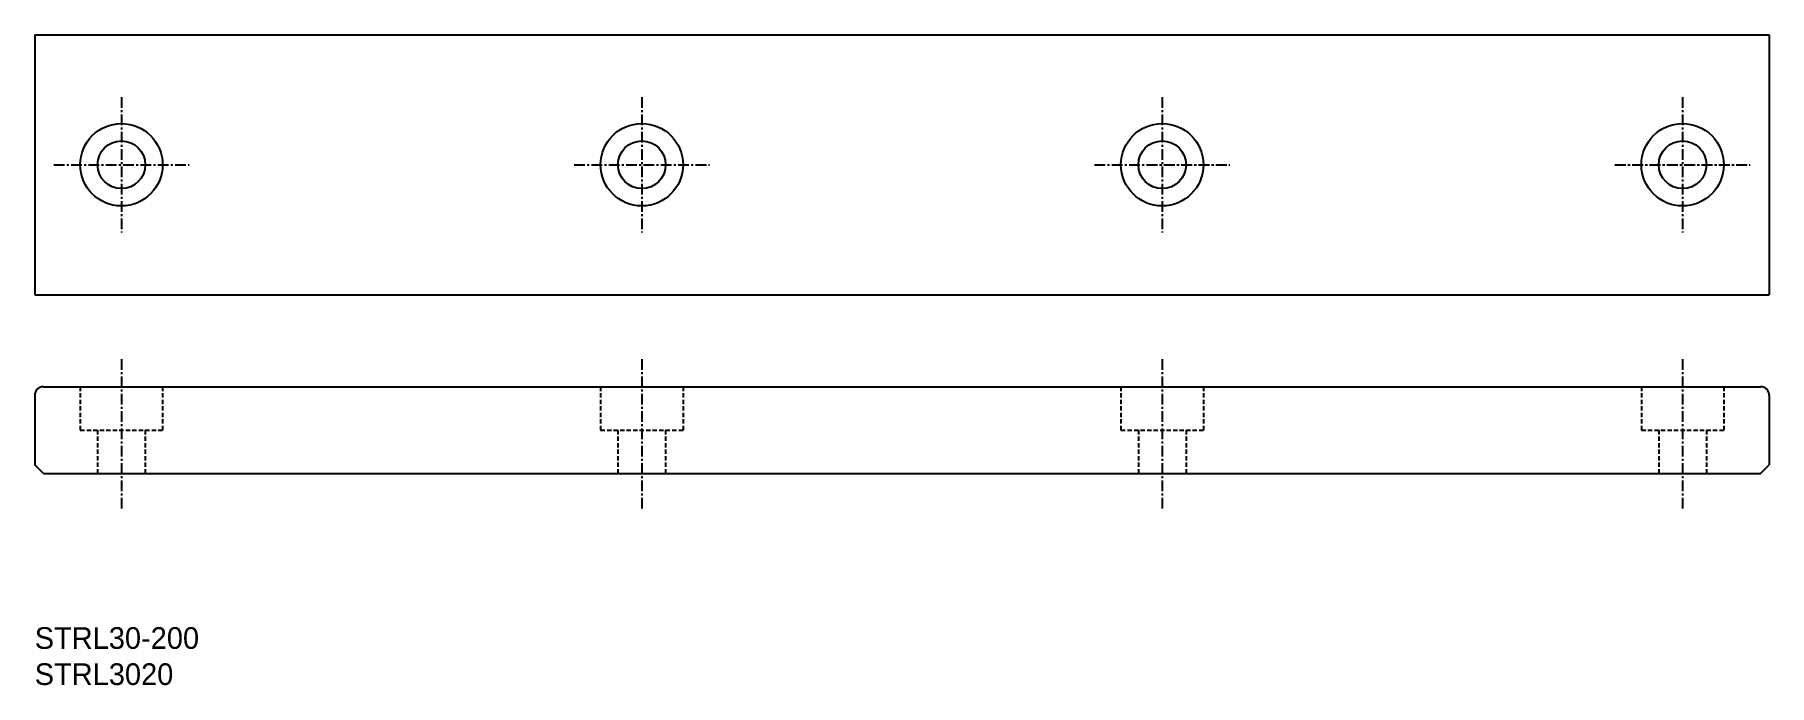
# Model space of a CAD drawing. Extents: x 10 to 210, y 10 to 85.
import ezdxf

# ---------------------------------------------------------------- set-up
doc = ezdxf.new("R2010")
doc.units = 0
doc.linetypes.add('CENTER', pattern=[2, 1.25, -0.25, 0.25, -0.25])
doc.linetypes.add('DASHED', pattern=[0.75, 0.5, -0.25])
doc.layers.get('0').update_dxf_attribs({"linetype": 'CONTINUOUS'})
doc.layers.add('CENTER', color=1, linetype='CENTER')

# ---------------------------------------------------------------- blocks, each defined once
blk = doc.blocks.new('*U3')
for s, p in [('STRL30-200', (818.14, 192.41)), ('STRL3020', (818.14, 188.24))]:
    blk.add_text(s, height=2.5).set_placement(p)

msp = doc.modelspace()

# ---------------------------------------------------------------- linework, layer by layer
for p, q in [((10, 85), (210, 85)), ((10, 85), (10, 55)), ((210, 85), (210, 55)), ((10, 55), (210, 55)), ((11, 44.4), (209, 44.4)), ((10, 43.4), (10, 35.4)), ((210, 43.4), (210, 35.4)), ((11, 34.4), (10, 35.4)), ((11, 34.4), (209, 34.4)), ((209, 34.4), (210, 35.4))]:
    msp.add_line(p, q)
at = {"color": 3, "linetype": 'DASHED'}
for p, q in [((15.25, 44.4), (15.25, 39.4)), ((24.75, 44.4), (24.75, 39.4)), ((75.25, 44.4), (75.25, 39.4)), ((84.75, 44.4), (84.75, 39.4)), ((135.25, 44.4), (135.25, 39.4)), ((144.75, 44.4), (144.75, 39.4)), ((195.25, 44.4), (195.25, 39.4)), ((204.75, 44.4), (204.75, 39.4)), ((15.25, 39.4), (24.75, 39.4)), ((17.25, 39.4), (17.25, 34.4)), ((22.75, 39.4), (22.75, 34.4)), ((75.25, 39.4), (84.75, 39.4)), ((77.25, 39.4), (77.25, 34.4)), ((82.75, 39.4), (82.75, 34.4)), ((135.25, 39.4), (144.75, 39.4)), ((137.25, 39.4), (137.25, 34.4)), ((142.75, 39.4), (142.75, 34.4)), ((195.25, 39.4), (204.75, 39.4)), ((197.25, 39.4), (197.25, 34.4)), ((202.75, 39.4), (202.75, 34.4))]:
    msp.add_line(p, q, dxfattribs=at)
for centre, radius in [((20, 70), 4.75), ((80, 70), 4.75), ((140, 70), 4.75), ((200, 70), 4.75), ((20, 70), 2.75), ((80, 70), 2.75), ((140, 70), 2.75), ((200, 70), 2.75)]:
    msp.add_circle(centre, radius)
for centre, start, end in [((11, 43.4), 90, 180), ((209, 43.4), 0, 90)]:
    msp.add_arc(centre, 1, start, end)
at = {"layer": 'CENTER', "color": 1, "linetype": 'CENTER'}
for p, q in [((20, 77.81), (20, 62.19)), ((80, 77.81), (80, 62.19)), ((140, 77.81), (140, 62.19)), ((200, 77.81), (200, 62.19)), ((12.19, 70), (27.81, 70)), ((72.19, 70), (87.81, 70)), ((132.19, 70), (147.81, 70)), ((192.19, 70), (207.81, 70)), ((20, 47.59), (20, 30.14)), ((80, 47.59), (80, 30.14)), ((140, 47.59), (140, 30.14)), ((200, 47.59), (200, 30.14))]:
    msp.add_line(p, q, dxfattribs=at)

# ---------------------------------------------------------------- block references
msp.add_blockref('*U3', (-808.14, -178.24))

doc.saveas('drawing.dxf')
